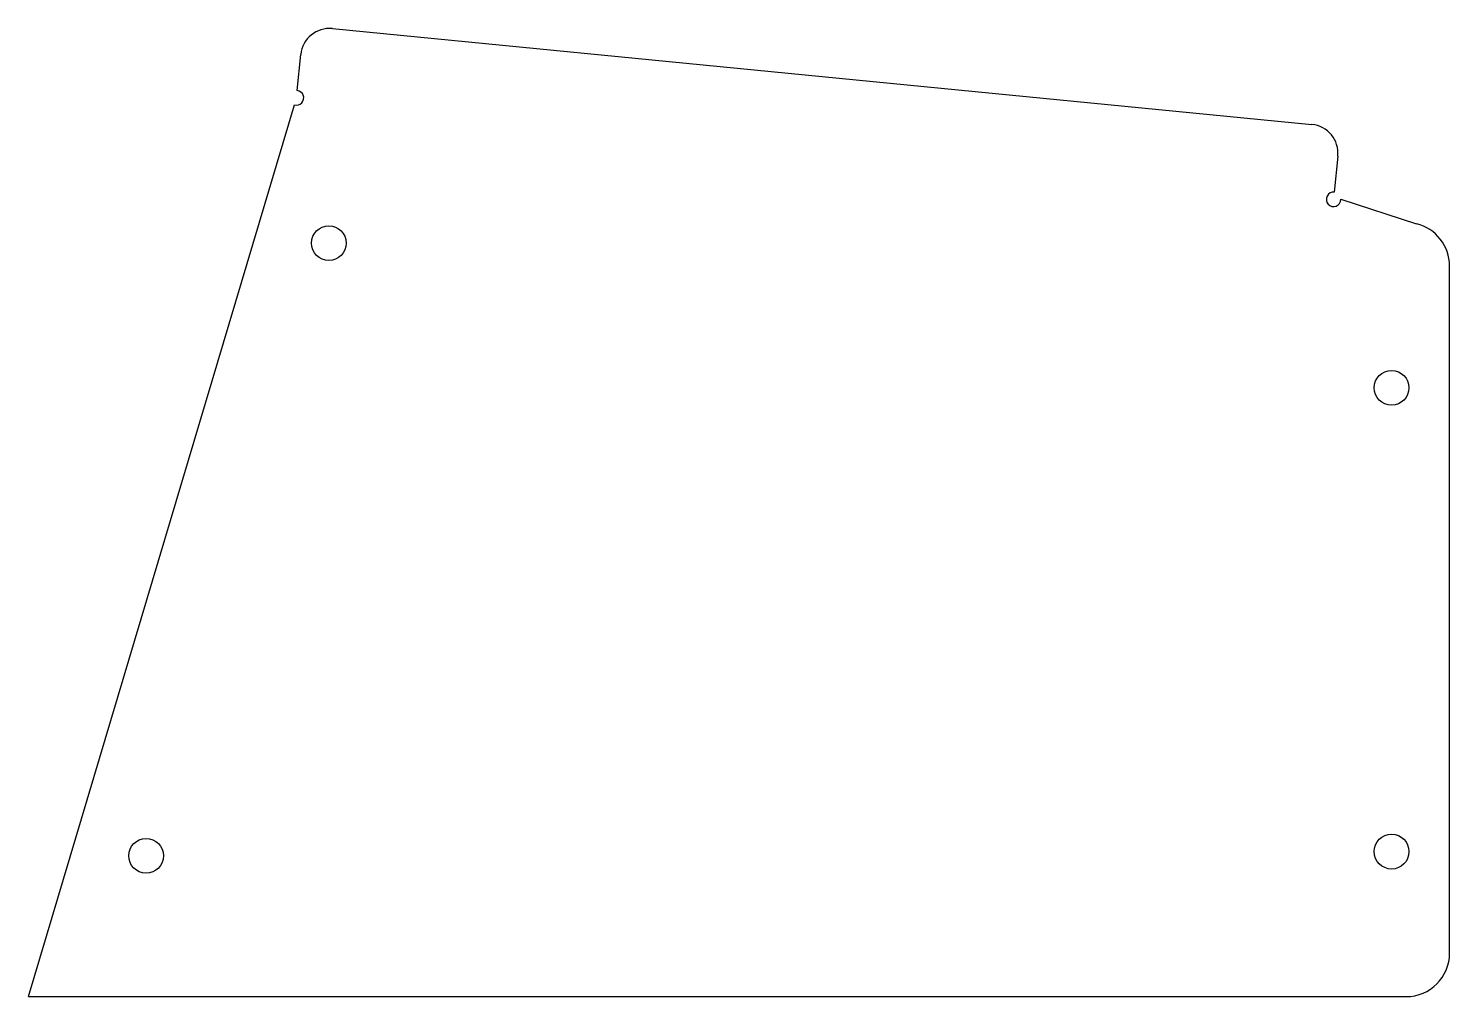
# Model space of a CAD drawing. Extents: x 19 to 509, y 48 to 382.
import ezdxf

# ---------------------------------------------------------------- set-up
doc = ezdxf.new("R2010")
doc.units = 0
doc.layers.get('0').update_dxf_attribs({"linetype": 'CONTINUOUS'})

msp = doc.modelspace()

# ---------------------------------------------------------------- linework, layer by layer
for p, q in [((123.38, 382.38), (461.04, 349.32)), ((111.24, 360.96), (112.46, 373.4)), ((18.56, 48.47), (110.28, 356.07)), ((470.02, 338.4), (468.8, 325.96)), ((471.06, 323.47), (497.13, 315.04)), ((508.56, 63.47), (508.56, 300.47)), ((18.56, 48.47), (493.56, 48.47))]:
    msp.add_line(p, q)
for centre in [(122.15, 308.37), (488.56, 258.47), (59.13, 97.04), (488.56, 98.47)]:
    msp.add_circle(centre, 6)
for centre, radius, start, end in [((122.41, 372.42), 10, 84.4094, 174.4094), ((111, 358.47), 2.5, 253.3964, 84.4094), ((460.07, 339.37), 10, 354.4094, 84.4094), ((468.56, 323.47), 2.5, 84.4094, 0), ((493.56, 300.47), 15, 0, 76.2289), ((493.56, 63.47), 15, 270, 0)]:
    msp.add_arc(centre, radius, start, end)

doc.saveas('drawing.dxf')
